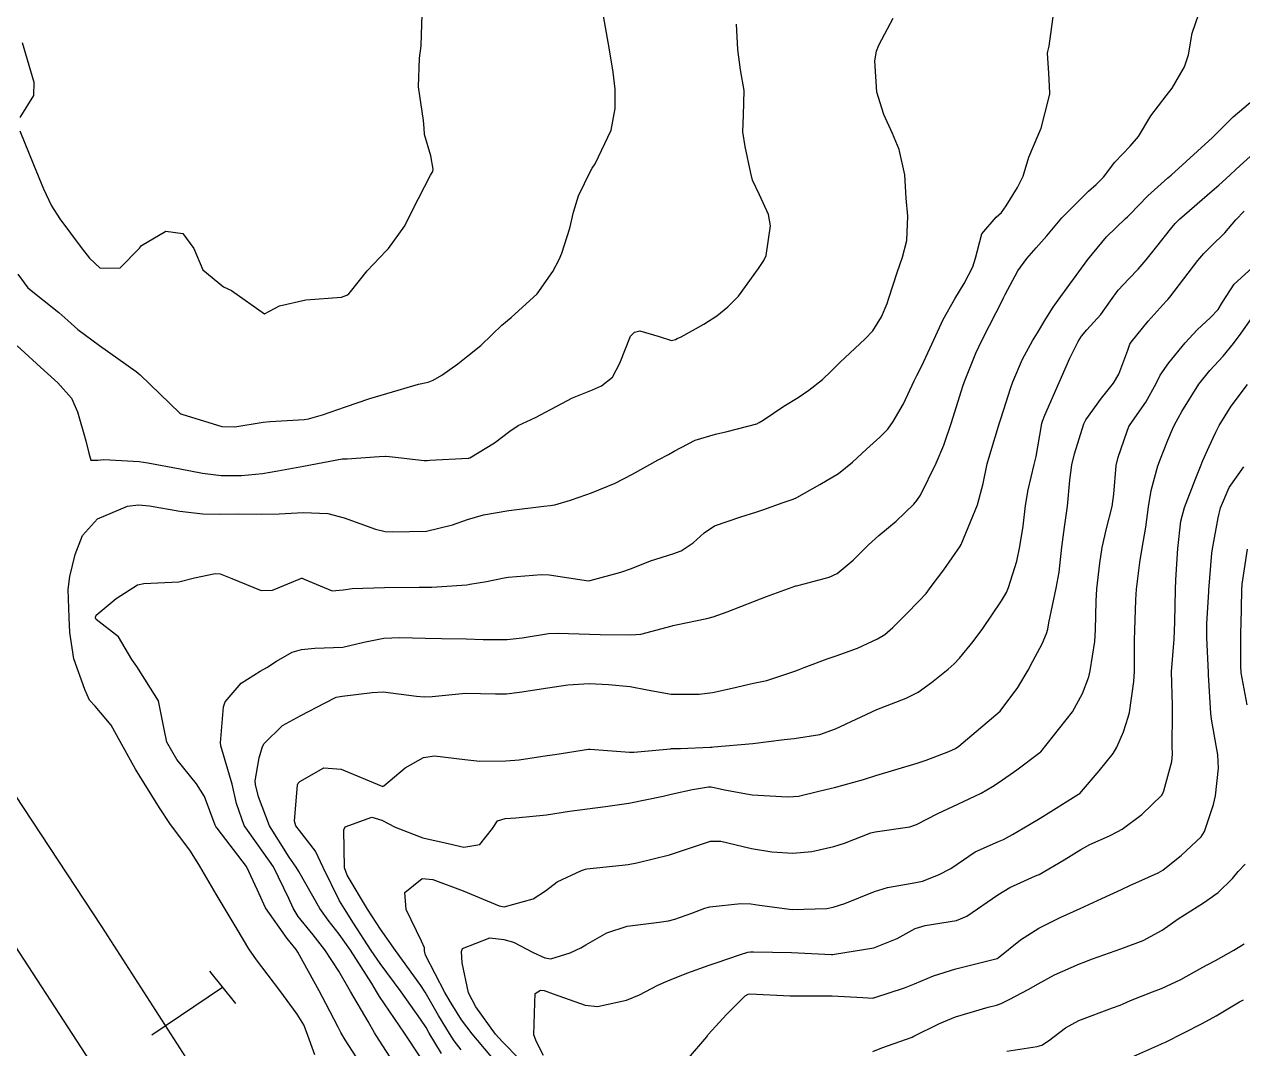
# Model space of a CAD drawing. Header units: metres. Extents: x 298520 to 308411, y 7433745 to 7450750.
# Drawn here: x 299978.7 to 300037.9, y 7449408.9 to 7449458.7 of the extents above; entities that cross this region are included whole.
import ezdxf

# ---------------------------------------------------------------- set-up
doc = ezdxf.new("R2010")
doc.units = ezdxf.units.M
doc.header["$LTSCALE"] = 10
for name, color, linetype in [('Curvas de Nivel 1m', 11, 'Continuous'), ('Curvas de Nivel 5m', 15, 'Continuous'), ('Linha Férrea', 251, 'TRACKS'), ('Pórtico', 62, 'Continuous')]:
    doc.layers.add(name, color=color, linetype=linetype)
doc.linetypes.add('TRACKS', pattern='A,0.15,[130,ltypeshp.shx,S=0.25,R=0,X=0,Y=0],0.15', length=0.3)

msp = doc.modelspace()

# ---------------------------------------------------------------- linework, layer by layer
at = {"layer": 'Curvas de Nivel 1m', "flags": 128}
for points, elevation in [([(299978.37, 7449446.579), (299978.849, 7449445.905), (299980.351, 7449444.715), (299980.792, 7449444.328), (299981.279, 7449443.876), (299982.332, 7449443.105), (299984.113, 7449441.842), (299984.311, 7449441.678), (299986.247, 7449439.82), (299986.292, 7449439.79), (299986.338, 7449439.773), (299988.284, 7449439.171), (299988.913, 7449439.154), (299990.287, 7449439.373), (299990.639, 7449439.415), (299992.289, 7449439.516), (299992.492, 7449439.545), (299993.173, 7449439.737), (299994.297, 7449440.126), (299995.485, 7449440.524), (299996.304, 7449440.772), (299997.852, 7449441.221), (299998.309, 7449441.327), (299998.565, 7449441.412), (299998.98, 7449441.663), (299999.757, 7449442.22), (300000.328, 7449442.673), (300000.867, 7449443.113), (300001.429, 7449443.639), (300001.889, 7449444.093), (300002.351, 7449444.465), (300003.619, 7449445.611), (300004.374, 7449446.699), (300004.684, 7449447.293), (300004.82, 7449447.596), (300005.194, 7449448.8), (300005.377, 7449449.59), (300005.625, 7449450.384), (300006.212, 7449451.582), (300006.295, 7449451.72), (300006.436, 7449451.928), (300007.208, 7449453.569), (300007.409, 7449454.626), (300007.401, 7449455.566), (300007.305, 7449456.382), (300007.112, 7449457.571), (300006.804, 7449459.301)], 718), ([(299978.457, 7449453.531), (299979.129, 7449451.903), (299979.606, 7449450.713), (299979.996, 7449449.894), (299980.404, 7449449.262), (299981.451, 7449447.874), (299981.852, 7449447.342), (299982.373, 7449446.866), (299983.346, 7449446.877), (299984.287, 7449447.841), (299984.322, 7449447.902), (299984.385, 7449447.971), (299985.555, 7449448.668), (299986.394, 7449448.556), (299986.925, 7449447.812), (299987.356, 7449446.788), (299988.365, 7449445.964), (299988.748, 7449445.786), (299990.352, 7449444.645), (299991.085, 7449445.033), (299992.359, 7449445.328), (299994.097, 7449445.461), (299994.361, 7449445.549), (299994.461, 7449445.62), (299994.542, 7449445.718), (299995.343, 7449446.741), (299996.279, 7449447.701), (299996.328, 7449447.756), (299996.385, 7449447.821), (299997.173, 7449448.916), (299997.557, 7449449.683), (299998.43, 7449451.38), (299998.541, 7449451.559), (299998.565, 7449451.669), (299998.439, 7449452.324), (299998.142, 7449453.367), (299998.126, 7449453.675), (299998.091, 7449454.043), (299997.849, 7449455.68), (299997.889, 7449457.071), (299997.976, 7449457.678), (299997.989, 7449458.2), (299998.04, 7449459.677)], 717), ([(299995.345, 7449407.706), (299994.283, 7449409.363), (299994.07, 7449409.719), (299993.935, 7449409.968), (299993.337, 7449411.119), (299993.009, 7449411.734), (299991.981, 7449413.611), (299991.892, 7449413.751), (299991.466, 7449414.277), (299990.413, 7449415.766), (299990.016, 7449416.626), (299989.489, 7449417.775), (299988.051, 7449419.647), (299987.991, 7449419.73), (299987.961, 7449419.791), (299987.448, 7449421.181), (299987.047, 7449421.805), (299986.09, 7449422.98), (299985.614, 7449423.825), (299985.479, 7449424.456), (299985.205, 7449425.829), (299984.148, 7449427.508), (299983.899, 7449427.844), (299983.252, 7449428.941), (299982.172, 7449429.793), (299982.147, 7449429.87), (299982.146, 7449429.897), (299982.174, 7449430.004), (299983.139, 7449430.812), (299984.189, 7449431.465), (299984.487, 7449431.54), (299986.191, 7449431.613), (299986.958, 7449431.809), (299987.964, 7449432.026), (299988.196, 7449432.013), (299988.775, 7449431.784), (299990.187, 7449431.196), (299990.741, 7449431.211), (299992.042, 7449431.752), (299992.15, 7449431.794), (299992.194, 7449431.791), (299992.292, 7449431.749), (299993.647, 7449431.187), (299994.188, 7449431.23), (299994.615, 7449431.289), (299996.189, 7449431.336), (299997.869, 7449431.354), (299998.19, 7449431.352), (299998.499, 7449431.358), (300000.191, 7449431.478), (300000.342, 7449431.498), (300001.152, 7449431.64), (300002.009, 7449431.819), (300002.196, 7449431.847), (300003.827, 7449431.977), (300004.198, 7449431.958), (300006.104, 7449431.671), (300006.194, 7449431.675), (300007.679, 7449432.087), (300008.204, 7449432.266), (300009.123, 7449432.632), (300010.215, 7449432.977), (300010.615, 7449433.128), (300011.191, 7449433.52), (300011.736, 7449434.007), (300012.231, 7449434.337), (300013.523, 7449434.778), (300014.238, 7449435.006), (300014.593, 7449435.123), (300015.569, 7449435.467), (300016.064, 7449435.643), (300016.246, 7449435.723), (300017.359, 7449436.341), (300018.257, 7449436.889), (300018.945, 7449437.43), (300019.625, 7449438.067), (300020.281, 7449438.646), (300020.659, 7449439.035), (300020.92, 7449439.404), (300021.428, 7449440.273), (300021.943, 7449441.394), (300022.068, 7449441.64), (300022.32, 7449442.112), (300022.895, 7449443.382), (300023.355, 7449444.368), (300023.917, 7449445.367), (300024.371, 7449446.125), (300024.799, 7449446.935), (300024.917, 7449447.355), (300025.226, 7449448.526), (300025.924, 7449449.345), (300026.193, 7449449.565), (300026.418, 7449449.892), (300026.973, 7449450.789), (300027.241, 7449451.332), (300027.512, 7449452.259), (300027.967, 7449453.325), (300028.112, 7449453.669), (300028.479, 7449455.054), (300028.526, 7449455.276), (300028.533, 7449455.319), (300028.544, 7449455.38), (300028.493, 7449456.335), (300028.428, 7449457.321), (300028.435, 7449457.389), (300028.506, 7449457.654), (300028.74, 7449459.317)], 721), ([(299978.331, 7449443.083), (299979.641, 7449441.897), (299980.307, 7449441.287), (299980.973, 7449440.553), (299981.271, 7449439.875), (299981.667, 7449438.474), (299981.81, 7449437.867), (299981.92, 7449437.526), (299982.26, 7449437.53), (299982.546, 7449437.571), (299984.259, 7449437.462), (299984.691, 7449437.403), (299986.256, 7449437.109), (299987.344, 7449436.894), (299988.253, 7449436.783), (299989.246, 7449436.787), (299990.254, 7449436.886), (299991.011, 7449437.006), (299992.258, 7449437.239), (299994.136, 7449437.596), (299994.262, 7449437.603), (299994.379, 7449437.602), (299995.93, 7449437.703), (299996.238, 7449437.725), (299996.263, 7449437.724), (299996.573, 7449437.695), (299998.112, 7449437.523), (299998.261, 7449437.521), (299998.396, 7449437.534), (300000.263, 7449437.626), (300000.286, 7449437.627), (300000.332, 7449437.649), (300001.541, 7449438.371), (300002.283, 7449438.94), (300002.695, 7449439.216), (300003.525, 7449439.612), (300004.297, 7449440.01), (300005.328, 7449440.564), (300006.307, 7449440.954), (300006.744, 7449441.14), (300007.27, 7449441.57), (300007.64, 7449442.25), (300008.159, 7449443.562), (300008.345, 7449443.747), (300008.603, 7449443.814), (300009.552, 7449443.542), (300010.144, 7449443.345), (300010.332, 7449443.399), (300010.423, 7449443.438), (300010.622, 7449443.527), (300011.716, 7449444.142), (300012.349, 7449444.549), (300012.88, 7449444.977), (300013.395, 7449445.495), (300014.377, 7449446.841), (300014.627, 7449447.231), (300014.747, 7449447.476), (300014.965, 7449448.914), (300014.866, 7449449.475), (300014.422, 7449450.432), (300014.089, 7449451.145), (300013.997, 7449451.487), (300013.73, 7449452.775), (300013.618, 7449453.493), (300013.653, 7449454.304), (300013.673, 7449455.492), (300013.498, 7449456.5), (300013.366, 7449457.497), (300013.3, 7449458.719)], 719), ([(299996.997, 7449407.689), (299995.929, 7449409.338), (299995.713, 7449409.702), (299995.396, 7449410.248), (299994.534, 7449411.714), (299993.967, 7449412.69), (299993.292, 7449413.73), (299992.715, 7449414.464), (299991.999, 7449415.359), (299991.746, 7449415.753), (299991.539, 7449416.226), (299990.792, 7449417.762), (299990.043, 7449418.814), (299989.373, 7449419.777), (299988.998, 7449420.846), (299988.777, 7449421.783), (299988.238, 7449423.651), (299988.216, 7449423.789), (299988.363, 7449425.545), (299988.444, 7449425.787), (299989.229, 7449426.686), (299990.146, 7449427.277), (299990.466, 7449427.449), (299990.933, 7449427.762), (299991.705, 7449428.207), (299992.159, 7449428.335), (299992.806, 7449428.387), (299994.16, 7449428.446), (299995.187, 7449428.68), (299996.161, 7449428.886), (299996.943, 7449428.911), (299998.161, 7449428.875), (299998.957, 7449428.866), (300000.161, 7449428.844), (300000.991, 7449428.811), (300002.161, 7449428.817), (300002.884, 7449428.898), (300004.165, 7449429.099), (300004.634, 7449429.127), (300006.165, 7449429.076), (300006.675, 7449429.065), (300008.165, 7449429.04), (300008.646, 7449429.072), (300010.172, 7449429.484), (300010.209, 7449429.493), (300010.379, 7449429.528), (300011.858, 7449429.831), (300012.177, 7449429.921), (300012.848, 7449430.168), (300014.185, 7449430.674), (300014.758, 7449430.903), (300016.193, 7449431.421), (300016.225, 7449431.428), (300016.345, 7449431.458), (300017.802, 7449431.841), (300018.202, 7449432.026), (300018.974, 7449432.666), (300019.72, 7449433.418), (300020.228, 7449433.875), (300021.067, 7449434.569), (300021.92, 7449435.393), (300022.072, 7449435.564), (300022.247, 7449435.83), (300023.014, 7449437.379), (300023.386, 7449438.264), (300023.763, 7449439.368), (300024.311, 7449441.129), (300024.366, 7449441.305), (300024.384, 7449441.359), (300024.948, 7449442.733), (300025.229, 7449443.351), (300025.608, 7449444.083), (300026.252, 7449445.341), (300026.287, 7449445.417), (300026.365, 7449445.587), (300026.984, 7449446.726), (300027.417, 7449447.33), (300027.871, 7449447.845), (300028.4, 7449448.442), (300028.798, 7449448.924), (300029.128, 7449449.309), (300030.426, 7449450.604), (300030.792, 7449450.924), (300031.141, 7449451.283), (300031.703, 7449452.015), (300032.448, 7449452.795), (300032.843, 7449453.264), (300033.455, 7449454.269), (300034.201, 7449455.244), (300034.487, 7449455.614), (300035.089, 7449456.642), (300035.283, 7449457.232), (300035.463, 7449458.281), (300035.777, 7449459.227)], 722), ([(299978.576, 7449457.836), (299979.149, 7449455.903), (299979.121, 7449455.259), (299978.466, 7449454.182)], 717), ([(299997.921, 7449408.527), (299997.161, 7449409.688), (299995.951, 7449411.468), (299995.806, 7449411.701), (299995.575, 7449412.088), (299994.544, 7449413.714), (299993.991, 7449414.498), (299993.445, 7449415.176), (299993.044, 7449415.734), (299992.03, 7449417.545), (299991.902, 7449417.751), (299991.559, 7449418.233), (299990.593, 7449419.765), (299990.067, 7449421.162), (299989.917, 7449421.772), (299989.899, 7449421.948), (299990.092, 7449423.064), (299990.258, 7449423.611), (299990.343, 7449423.768), (299991.237, 7449424.633), (299992.117, 7449425.123), (299993.3, 7449425.732), (299993.847, 7449426.005), (299994.128, 7449426.062), (299995.593, 7449426.243), (299996.129, 7449426.278), (299997.744, 7449426.067), (299998.126, 7449426.029), (299998.504, 7449426.052), (300000.128, 7449426.2), (300001.584, 7449426.18), (300002.128, 7449426.175), (300002.758, 7449426.25), (300004.132, 7449426.474), (300005.111, 7449426.612), (300006.134, 7449426.669), (300007.079, 7449426.625), (300008.133, 7449426.532), (300008.957, 7449426.373), (300010.129, 7449426.162), (300011.486, 7449426.16), (300012.13, 7449426.24), (300013.089, 7449426.453), (300014.135, 7449426.69), (300014.785, 7449426.825), (300016.141, 7449427.278), (300016.273, 7449427.327), (300016.597, 7449427.455), (300017.714, 7449427.88), (300018.152, 7449428.018), (300019.191, 7449428.391), (300020.164, 7449428.843), (300020.51, 7449429.065), (300020.901, 7449429.403), (300021.538, 7449430.037), (300022.186, 7449430.691), (300022.518, 7449431.059), (300022.774, 7449431.384), (300023.382, 7449432.202), (300024.188, 7449433.37), (300024.201, 7449433.392), (300024.224, 7449433.429), (300025.025, 7449435.358), (300025.297, 7449436.398), (300025.495, 7449437.348), (300025.662, 7449437.956), (300026.086, 7449439.342), (300026.136, 7449439.5), (300026.299, 7449439.989), (300026.631, 7449441.015), (300026.738, 7449441.336), (300027.209, 7449442.447), (300027.695, 7449443.326), (300027.943, 7449443.72), (300028.349, 7449444.407), (300028.702, 7449444.971), (300028.941, 7449445.311), (300030.383, 7449447.29), (300031.299, 7449448.381), (300032.21, 7449449.272), (300032.321, 7449449.364), (300032.415, 7449449.453), (300033.31, 7449450.376), (300034.278, 7449451.252), (300034.434, 7449451.391), (300036.453, 7449453.22), (300037.459, 7449454.22), (300038.481, 7449455.097)], 723), ([(299998.959, 7449408.7), (299998.362, 7449409.674), (299998.21, 7449409.95), (299997.94, 7449410.369), (299996.994, 7449411.69), (299995.973, 7449413.07), (299995.54, 7449413.704), (299994.682, 7449415.027), (299994.25, 7449415.718), (299994.009, 7449416.107), (299993.202, 7449417.732), (299992.838, 7449418.535), (299992.051, 7449419.525), (299991.887, 7449419.752), (299991.821, 7449419.987), (299991.969, 7449421.751), (299991.996, 7449421.829), (299992.075, 7449421.921), (299993.239, 7449422.579), (299994.085, 7449422.513), (299996.034, 7449421.7), (299996.073, 7449421.682), (299996.099, 7449421.673), (299996.153, 7449421.699), (299997.19, 7449422.585), (299998.094, 7449423.088), (299998.614, 7449423.154), (300000.093, 7449422.984), (300000.826, 7449422.909), (300002.092, 7449422.91), (300002.742, 7449422.971), (300004.097, 7449423.173), (300004.466, 7449423.227), (300006.102, 7449423.488), (300006.191, 7449423.49), (300008.1, 7449423.343), (300008.311, 7449423.346), (300010.103, 7449423.508), (300010.121, 7449423.511), (300010.575, 7449423.525), (300012.031, 7449423.583), (300012.104, 7449423.59), (300012.196, 7449423.601), (300014.106, 7449423.765), (300015.62, 7449423.953), (300016.108, 7449424.003), (300017.36, 7449424.198), (300018.113, 7449424.472), (300020.123, 7449425.41), (300021.561, 7449425.963), (300022.132, 7449426.262), (300022.792, 7449426.728), (300023.6, 7449427.375), (300023.886, 7449427.633), (300024.151, 7449427.908), (300024.811, 7449428.712), (300025.273, 7449429.354), (300026.186, 7449430.689), (300026.43, 7449431.098), (300026.532, 7449431.337), (300026.929, 7449432.616), (300027.085, 7449433.331), (300027.235, 7449434.323), (300027.36, 7449435.329), (300027.481, 7449436.097), (300027.784, 7449437.325), (300027.876, 7449437.716), (300028.157, 7449439.321), (300028.186, 7449439.429), (300028.297, 7449439.717), (300028.988, 7449441.31), (300029.511, 7449442.488), (300029.911, 7449443.296), (300030.076, 7449443.555), (300030.341, 7449443.861), (300031.024, 7449444.612), (300031.493, 7449445.279), (300031.856, 7449445.788), (300032.374, 7449446.344), (300032.837, 7449446.807), (300033.221, 7449447.262), (300033.736, 7449447.913), (300034.406, 7449448.757), (300034.629, 7449449.027), (300034.848, 7449449.243), (300036.427, 7449450.618), (300036.747, 7449450.9), (300037.088, 7449451.213), (300037.792, 7449451.854), (300038.445, 7449452.432)], 724), ([(300001.916, 7449407.915), (300000.453, 7449409.645), (299999.94, 7449410.336), (299999.425, 7449411.136), (299999.124, 7449411.662), (299998.188, 7449413.468), (299998.133, 7449413.678), (299998.139, 7449413.832), (299997.988, 7449414.154), (299997.252, 7449415.688), (299997.184, 7449416.519), (299998.026, 7449417.193), (299998.548, 7449417.15), (300000.017, 7449416.6), (300001.773, 7449415.866), (300002.006, 7449415.826), (300003.413, 7449416.208), (300004.018, 7449416.605), (300004.581, 7449417.038), (300005.762, 7449417.583), (300005.964, 7449417.651), (300006.034, 7449417.663), (300007.753, 7449417.845), (300008.036, 7449417.883), (300008.451, 7449417.967), (300010.041, 7449418.352), (300010.923, 7449418.638), (300012.045, 7449419.013), (300012.542, 7449419.008), (300014.04, 7449418.653), (300015.016, 7449418.498), (300016.038, 7449418.433), (300016.971, 7449418.518), (300018.043, 7449418.76), (300018.557, 7449418.92), (300019.841, 7449419.413), (300020.053, 7449419.467), (300021.732, 7449419.717), (300022.057, 7449419.827), (300023.086, 7449420.357), (300024.067, 7449420.813), (300025.206, 7449421.353), (300025.755, 7449421.668), (300026.081, 7449421.883), (300026.937, 7449422.484), (300028.058, 7449423.32), (300028.082, 7449423.341), (300028.103, 7449423.361), (300029.634, 7449425.297), (300030.132, 7449426.185), (300030.433, 7449426.994), (300030.505, 7449427.286), (300030.724, 7449428.725), (300030.762, 7449429.284), (300030.799, 7449430.671), (300030.831, 7449431.284), (300030.965, 7449432.523), (300031.089, 7449433.281), (300031.301, 7449434.205), (300031.564, 7449435.277), (300031.642, 7449435.883), (300031.761, 7449437.275), (300031.86, 7449437.683), (300032.287, 7449438.887), (300032.387, 7449439.174), (300032.437, 7449439.269), (300033.212, 7449440.353), (300033.705, 7449441.256), (300033.907, 7449441.664), (300034.323, 7449442.27), (300035.118, 7449443.238), (300035.708, 7449443.864), (300036.352, 7449444.462), (300036.715, 7449444.859), (300036.932, 7449445.214), (300037.496, 7449446.084), (300038.38, 7449446.884)], 726), ([(300002.739, 7449408.435), (300001.929, 7449409.264), (300001.589, 7449409.633), (300000.631, 7449410.958), (300000.28, 7449411.647), (299999.975, 7449413.099), (299999.937, 7449413.651), (299999.984, 7449413.792), (300001.318, 7449414.309), (300001.989, 7449414.24), (300002.462, 7449414.097), (300003.417, 7449413.608), (300003.979, 7449413.342), (300004.28, 7449413.295), (300005.21, 7449413.588), (300005.732, 7449413.836), (300005.987, 7449413.979), (300007.004, 7449414.559), (300007.996, 7449414.882), (300009.541, 7449415.079), (300009.999, 7449415.143), (300010.306, 7449415.221), (300011.14, 7449415.519), (300011.768, 7449415.75), (300012.006, 7449415.817), (300013.511, 7449415.991), (300014.008, 7449415.969), (300014.428, 7449415.905), (300016.005, 7449415.691), (300017.703, 7449415.746), (300018.007, 7449415.81), (300018.568, 7449415.991), (300020.014, 7449416.561), (300020.653, 7449416.767), (300022.019, 7449417), (300022.341, 7449417.065), (300023.128, 7449417.379), (300023.721, 7449417.679), (300024.031, 7449417.894), (300024.907, 7449418.49), (300026.048, 7449418.99), (300026.292, 7449419.095), (300026.726, 7449419.333), (300027.553, 7449419.83), (300028.061, 7449420.134), (300029.934, 7449421.292), (300030.011, 7449421.354), (300030.075, 7449421.422), (300030.944, 7449422.428), (300031.61, 7449423.275), (300031.795, 7449423.584), (300032.113, 7449424.327), (300032.352, 7449425.036), (300032.405, 7449425.267), (300032.63, 7449426.774), (300032.651, 7449427.265), (300032.652, 7449428.779), (300032.671, 7449429.265), (300032.715, 7449430.737), (300032.749, 7449431.264), (300032.917, 7449432.551), (300033.023, 7449433.262), (300033.21, 7449434.279), (300033.342, 7449435.259), (300033.459, 7449436.05), (300033.794, 7449437.255), (300033.923, 7449437.599), (300034.282, 7449438.499), (300034.501, 7449439.035), (300034.603, 7449439.245), (300034.96, 7449439.901), (300035.786, 7449441.228), (300036.32, 7449441.889), (300036.958, 7449442.582), (300037.469, 7449443.209), (300037.842, 7449443.704), (300038.351, 7449444.417)], 727), ([(300003.923, 7449408.593), (300003.577, 7449409.253), (300003.447, 7449409.607), (300003.503, 7449411.162), (300003.514, 7449411.607), (300003.78, 7449411.779), (300003.955, 7449411.753), (300004.384, 7449411.596), (300005.948, 7449411.05), (300006.544, 7449410.976), (300007.95, 7449411.28), (300008.586, 7449411.551), (300009.48, 7449412.017), (300009.963, 7449412.221), (300010.897, 7449412.593), (300011.975, 7449412.986), (300012.363, 7449413.12), (300013.457, 7449413.495), (300013.853, 7449413.623), (300013.984, 7449413.64), (300014.132, 7449413.635), (300015.984, 7449413.596), (300017.917, 7449413.507), (300017.984, 7449413.509), (300018.068, 7449413.523), (300019.987, 7449413.825), (300021.115, 7449414.275), (300021.997, 7449414.761), (300022.472, 7449414.912), (300024.001, 7449415.164), (300024.501, 7449415.363), (300026.014, 7449416.407), (300026.595, 7449416.756), (300027.847, 7449417.322), (300027.971, 7449417.374), (300028.024, 7449417.4), (300029.229, 7449418.108), (300030.043, 7449418.61), (300030.485, 7449418.847), (300031.437, 7449419.276), (300031.851, 7449419.476), (300032.056, 7449419.6), (300033.014, 7449420.31), (300033.99, 7449421.251), (300034.022, 7449421.302), (300034.076, 7449421.452), (300034.462, 7449422.88), (300034.5, 7449423.244), (300034.492, 7449423.63), (300034.507, 7449425.244), (300034.499, 7449425.617), (300034.456, 7449427.245), (300034.58, 7449428.83), (300034.606, 7449429.243), (300034.611, 7449429.677), (300034.648, 7449431.243), (300034.662, 7449431.708), (300034.758, 7449433.242), (300034.913, 7449434.56), (300035.085, 7449435.237), (300035.599, 7449436.572), (300035.856, 7449437.226), (300035.973, 7449437.519), (300036.277, 7449438.191), (300036.608, 7449438.897), (300036.776, 7449439.215), (300037.361, 7449440.15), (300038.143, 7449441.202)], 728), ([(300010.972, 7449408.47), (300011.867, 7449409.511), (300011.891, 7449409.553), (300011.934, 7449409.61), (300012.834, 7449410.611), (300013.734, 7449411.492), (300013.867, 7449411.578), (300013.954, 7449411.594), (300015.912, 7449411.502), (300015.954, 7449411.502), (300017.892, 7449411.502), (300017.954, 7449411.498), (300019.443, 7449411.418), (300019.931, 7449411.388), (300019.953, 7449411.388), (300019.97, 7449411.393), (300020.028, 7449411.409), (300021.471, 7449411.884), (300021.963, 7449412.087), (300022.882, 7449412.468), (300023.974, 7449412.806), (300024.422, 7449412.918), (300025.983, 7449413.316), (300026.022, 7449413.34), (300027.107, 7449414.214), (300027.998, 7449414.786), (300029.048, 7449415.304), (300030.007, 7449415.74), (300031.067, 7449416.225), (300032.017, 7449416.664), (300032.428, 7449416.857), (300033.331, 7449417.257), (300033.804, 7449417.475), (300034.028, 7449417.61), (300034.947, 7449418.329), (300035.888, 7449419.222), (300036.056, 7449419.486), (300036.497, 7449420.788), (300036.589, 7449421.215), (300036.742, 7449422.565), (300036.705, 7449423.214), (300036.391, 7449424.947), (300036.358, 7449425.218), (300036.254, 7449427.106), (300036.248, 7449427.219), (300036.168, 7449428.91), (300036.165, 7449429.22), (300036.176, 7449429.577), (300036.27, 7449431.141), (300036.275, 7449431.219), (300036.411, 7449433.018), (300036.439, 7449433.218), (300036.724, 7449434.727), (300036.836, 7449435.214), (300037.261, 7449436.201), (300037.97, 7449437.203)], 729), ([(300026.452, 7449408.81), (300027.93, 7449409.03), (300028.15, 7449409.098), (300028.475, 7449409.315), (300029.303, 7449409.943), (300029.943, 7449410.299), (300031.584, 7449410.911), (300031.951, 7449411.047), (300032.107, 7449411.113), (300032.459, 7449411.265), (300033.524, 7449411.69), (300033.962, 7449411.856), (300034.913, 7449412.292), (300035.978, 7449412.896), (300036.191, 7449413.006), (300036.589, 7449413.214), (300037.481, 7449413.712), (300037.991, 7449414.021)], 731), ([(300032.615, 7449408.571), (300033.931, 7449409.139), (300034.006, 7449409.175), (300034.154, 7449409.247), (300035.942, 7449410.158), (300036.629, 7449410.53), (300037.762, 7449411.202), (300037.886, 7449411.268), (300037.954, 7449411.304)], 732)]:
    msp.add_lwpolyline(points, dxfattribs=dict(at, elevation=elevation))
at = {"layer": 'Curvas de Nivel 5m', "flags": 128}
for points, elevation in [([(299992.812, 7449408.626), (299992.401, 7449409.743), (299992.272, 7449410.081), (299991.942, 7449410.609), (299991.097, 7449411.759), (299989.975, 7449413.238), (299989.593, 7449413.774), (299989.028, 7449414.744), (299988.403, 7449415.786), (299988.013, 7449416.439), (299987.213, 7449417.802), (299986.757, 7449418.526), (299986.05, 7449419.481), (299985.786, 7449419.823), (299985.248, 7449420.641), (299984.508, 7449421.836), (299984.083, 7449422.509), (299983.333, 7449423.852), (299982.909, 7449424.656), (299982.12, 7449425.575), (299981.847, 7449425.873), (299981.625, 7449426.38), (299981.091, 7449427.881), (299980.897, 7449429.151), (299980.863, 7449429.883), (299980.818, 7449431.252), (299980.896, 7449431.883), (299981.146, 7449432.944), (299981.512, 7449433.877), (299982.231, 7449434.688), (299983.694, 7449435.304), (299984.238, 7449435.362), (299984.758, 7449435.315), (299986.235, 7449435.057), (299987.36, 7449434.929), (299988.234, 7449434.914), (299989.093, 7449434.922), (299990.234, 7449434.911), (299991.068, 7449434.929), (299992.235, 7449434.986), (299993.437, 7449434.934), (299994.233, 7449434.733), (299995.758, 7449434.175), (299996.227, 7449434.067), (299996.574, 7449434.043), (299998.227, 7449434.082), (299999.495, 7449434.392), (300000.233, 7449434.654), (300001.007, 7449434.871), (300002.237, 7449435.083), (300003.938, 7449435.303), (300004.24, 7449435.33), (300004.473, 7449435.365), (300005.24, 7449435.59), (300005.98, 7449435.848), (300006.247, 7449435.947), (300007.406, 7449436.414), (300008.256, 7449436.846), (300009.494, 7449437.542), (300009.995, 7449437.807), (300010.27, 7449437.974), (300011.288, 7449438.509), (300012.282, 7449438.802), (300012.858, 7449438.928), (300014.29, 7449439.305), (300014.414, 7449439.356), (300014.605, 7449439.477), (300015.609, 7449440.158), (300016.304, 7449440.583), (300016.825, 7449440.938), (300017.479, 7449441.448), (300017.91, 7449441.852), (300018.321, 7449442.274), (300019.566, 7449443.422), (300019.941, 7449443.813), (300020.349, 7449444.499), (300020.622, 7449445.144), (300020.716, 7449445.406), (300021.119, 7449446.659), (300021.371, 7449447.4), (300021.591, 7449448.202), (300021.631, 7449449.398), (300021.553, 7449450.268), (300021.482, 7449451.4), (300021.218, 7449452.629), (300020.89, 7449453.406), (300020.467, 7449454.329), (300020.12, 7449455.415), (300020.027, 7449456.946), (300020.114, 7449457.416), (300020.217, 7449457.703), (300020.516, 7449458.255), (300020.923, 7449459.01)], 720), ([(299999.925, 7449408.878), (299999.581, 7449409.307), (299999.349, 7449409.659), (299998.822, 7449410.547), (299998.163, 7449411.677), (299997.958, 7449412.003), (299996.734, 7449413.692), (299995.993, 7449414.731), (299995.36, 7449415.706), (299994.379, 7449417.365), (299994.239, 7449417.718), (299994.206, 7449419.564), (299994.276, 7449419.718), (299995.575, 7449420.188), (299996.056, 7449420.04), (299996.713, 7449419.693), (299998.048, 7449419.178), (299999.279, 7449418.895), (300000.044, 7449418.728), (300000.832, 7449418.855), (300001.434, 7449419.636), (300001.689, 7449420.001), (300002.058, 7449420.112), (300002.584, 7449420.148), (300004.06, 7449420.294), (300005.183, 7449420.468), (300006.063, 7449420.59), (300006.939, 7449420.696), (300008.066, 7449420.866), (300009.743, 7449421.208), (300010.07, 7449421.28), (300010.267, 7449421.332), (300011.162, 7449421.519), (300011.937, 7449421.65), (300012.075, 7449421.648), (300012.727, 7449421.503), (300014.071, 7449421.258), (300015.78, 7449421.174), (300016.07, 7449421.177), (300016.321, 7449421.207), (300017.301, 7449421.448), (300017.925, 7449421.592), (300018.076, 7449421.626), (300019.485, 7449422.015), (300020.085, 7449422.209), (300021.005, 7449422.485), (300022.094, 7449422.798), (300022.533, 7449422.949), (300023.624, 7449423.375), (300023.951, 7449423.525), (300024.106, 7449423.633), (300026.123, 7449425.34), (300026.977, 7449426.489), (300027.477, 7449427.327), (300027.712, 7449427.762), (300028.162, 7449428.61), (300028.383, 7449429.104), (300028.435, 7449429.316), (300028.489, 7449429.628), (300028.854, 7449431.31), (300028.985, 7449432.093), (300029.128, 7449433.306), (300029.254, 7449434.278), (300029.392, 7449435.303), (300029.51, 7449436.556), (300029.614, 7449437.3), (300029.732, 7449437.837), (300030.195, 7449439.291), (300030.295, 7449439.489), (300031.049, 7449440.539), (300031.63, 7449441.277), (300031.885, 7449441.707), (300032.329, 7449442.884), (300032.434, 7449443.167), (300032.491, 7449443.268), (300033.315, 7449444.293), (300034.187, 7449445.252), (300034.273, 7449445.341), (300034.365, 7449445.455), (300035.738, 7449447.23), (300036.03, 7449447.584), (300036.394, 7449447.946), (300037.04, 7449448.577), (300037.587, 7449449.208), (300037.993, 7449449.629)], 725), ([(300038.127, 7449425.638), (300037.846, 7449427.203), (300037.817, 7449427.534), (300037.83, 7449429.203), (300037.836, 7449429.543), (300037.868, 7449431.203), (300037.893, 7449431.506), (300038.144, 7449433.201)], 730), ([(300019.927, 7449408.79), (300020.37, 7449408.964), (300021.565, 7449409.394), (300021.839, 7449409.486), (300021.934, 7449409.528), (300023.171, 7449410.147), (300023.944, 7449410.472), (300025.545, 7449410.942), (300025.95, 7449411.05), (300026.168, 7449411.121), (300026.595, 7449411.334), (300027.484, 7449411.801), (300027.964, 7449412.08), (300028.766, 7449412.517), (300029.979, 7449413.056), (300030.154, 7449413.123), (300030.62, 7449413.29), (300031.988, 7449413.777), (300033.068, 7449414.184), (300033.997, 7449414.691), (300034.785, 7449415.238), (300036.011, 7449416.024), (300036.718, 7449416.511), (300037.42, 7449417.206), (300037.696, 7449417.535), (300038.033, 7449417.899)], 730)]:
    msp.add_lwpolyline(points, dxfattribs=dict(at, elevation=elevation))
at = {"layer": 'Linha Férrea', "flags": 128}
for points in [[(298729.261, 7450749.95), (298734.809, 7450730.65), (298742.343, 7450703.451), (298750.119, 7450676.237), (298757.889, 7450649.199), (298765.189, 7450623.712), (298769.985, 7450606.424), (298776.494, 7450583.287), (298783.055, 7450560.248), (298788.164, 7450542.214), (298793.821, 7450521.584), (298798.125, 7450506.606), (298804.386, 7450484.418), (298809.295, 7450466.837), (298814.551, 7450448.858), (298819.559, 7450431.225), (298826.267, 7450408.649), (298831.926, 7450389.314), (298837.135, 7450370.779), (298842.092, 7450352.398), (298847.802, 7450331.823), (298852.149, 7450316.412), (298858.34, 7450294.769), (298862.969, 7450278.965), (298867.952, 7450260.088), (298870.924, 7450249.95), (298873.722, 7450238.982), (298878.355, 7450222.697), (298882.025, 7450210.358), (298885.603, 7450197.651), (298890.189, 7450181.049), (298894.637, 7450166.006), (298898.995, 7450149.812), (298904.361, 7450131.79), (298908.122, 7450117.709), (298911.93, 7450103.946), (298916.104, 7450089.039), (298920.554, 7450073.399), (298923.212, 7450064.319), (298926.468, 7450052.577), (298930.321, 7450038.956), (298934.723, 7450023.223), (298938.252, 7450011.622), (298941.509, 7449999.193), (298944.399, 7449989.651), (298947.701, 7449977.682), (298952.335, 7449961.49), (298956.967, 7449946.581), (298961.92, 7449929.017), (298965.909, 7449915.258), (298970.082, 7449900.905), (298973.936, 7449887.787), (298977.788, 7449874.853), (298981.549, 7449862.469), (298986.366, 7449847.197), (298989.852, 7449836.37), (298994.575, 7449822.337), (298999.437, 7449807.292), (299004.068, 7449794.269), (299008.7, 7449781.657), (299013.057, 7449770.328), (299018.285, 7449757.718), (299022.322, 7449748.037), (299026.817, 7449737.63), (299031.861, 7449726.852), (299036.814, 7449716.896), (299043.096, 7449705.205), (299047.821, 7449696.534), (299054.335, 7449685.572), (299060.664, 7449675.852), (299069.469, 7449663.104), (299077.541, 7449652.872), (299085.429, 7449643.336), (299089.832, 7449637.784), (299098.728, 7449628.561), (299107.993, 7449618.793), (299117.442, 7449610.031), (299127.077, 7449601.223), (299138.453, 7449591.782), (299150.409, 7449582.651), (299162.779, 7449573.982), (299174.004, 7449567.002), (299185.962, 7449560.295), (299199.698, 7449553.222), (299213.253, 7449547.024), (299227.033, 7449541.5), (299241.999, 7449536.525), (299258.424, 7449531.831), (299277.224, 7449527.814), (299295.935, 7449525.032), (299311.589, 7449523.57), (299326.876, 7449522.883), (299340.975, 7449522.747), (299353.572, 7449523.111), (299369.274, 7449524.069), (299382.826, 7449525.211), (299396.609, 7449526.717), (299414.178, 7449529.501), (299430.969, 7449532.603), (299440.142, 7449534.839), (299451.094, 7449537.487), (299469.666, 7449542.917), (299486.963, 7449547.755), (299510.376, 7449554.83), (299531.414, 7449561.037), (299544.903, 7449564.894), (299559.186, 7449569.068), (299590.197, 7449576.665), (299616.417, 7449582.259), (299645.03, 7449585.805), (299675.251, 7449587.635), (299705.522, 7449586.259), (299732.882, 7449582.825), (299762.581, 7449576.088), (299791.888, 7449566.944), (299816.217, 7449556.896), (299840.774, 7449544.781), (299859.676, 7449534.387), (299878.529, 7449521.308), (299897.376, 7449507.135), (299919.538, 7449486.991), (299927.658, 7449478.626), (299947.133, 7449456.962), (299961.499, 7449437.961), (299971.137, 7449424.784), (299981.869, 7449408.322), (299997.595, 7449383.682), (300016.228, 7449354.96), (300035.864, 7449324.687), (300055.136, 7449295.587), (300073.232, 7449268.397), (300085.868, 7449249.95), (300089.501, 7449244.778), (300101.211, 7449227.647), (300111.197, 7449214.14), (300124.752, 7449194.736), (300135.909, 7449179.759), (300148.296, 7449162.129), (300160.805, 7449144.566), (300173.129, 7449128.481), (300185.523, 7449112.088), (300198.402, 7449095.758), (300207.462, 7449083.98), (300220.094, 7449068.515), (300233.468, 7449051.744), (300246.778, 7449035.349), (300263.478, 7449015.076), (300277.526, 7448998.444), (300292.814, 7448981.501), (300306.688, 7448964.856), (300324.623, 7448944.393), (300340.398, 7448926.517), (300357.9, 7448907.843), (300372.755, 7448891.817), (300392.041, 7448871.054), (300410.717, 7448852.066), (300427.475, 7448834.137), (300439.245, 7448822.858), (300454.898, 7448806.525), (300473.448, 7448788.164), (300493.111, 7448768.808), (300511.705, 7448749.95), (300518.198, 7448743.612), (300525.672, 7448735.984), (300530.889, 7448730.361), (300538.141, 7448723.284), (300543.771, 7448717.624), (300548.924, 7448711.903), (300554.778, 7448706.093), (300562.444, 7448698.573), (300570.483, 7448690.198), (300580.06, 7448680.508), (300590.013, 7448670.628), (300599.102, 7448661.391), (300608.565, 7448651.702), (300616.68, 7448643.32), (300625.581, 7448633.859), (300633.62, 7448625.859), (300641.21, 7448617.858), (300649.582, 7448609.897), (300659.386, 7448599.72), (300667.387, 7448591.231), (300676.098, 7448582.784), (300683.871, 7448574.669), (300691.725, 7448567.153), (300703.33, 7448554.876), (300711.744, 7448546.351), (300718.093, 7448539.767), (300726.506, 7448530.983), (300733.153, 7448523.695), (300741.152, 7448514.418), (300747.426, 7448507.242), (300750.054, 7448504.018), (300758.169, 7448493.99), (300764.854, 7448485.238), (300772.251, 7448475.55), (300781.114, 7448462.855), (300788.178, 7448452.147), (300795.99, 7448439.115), (300802.712, 7448427.661), (300809.137, 7448414.665), (300814.959, 7448402.42), (300819.763, 7448391.601), (300824.722, 7448378.533), (300829.079, 7448366.59), (300833.249, 7448353.858), (300836.592, 7448342.438), (300839.822, 7448330.572), (300842.678, 7448317.912), (300845.758, 7448304.202), (300848.387, 7448291.169), (300849.927, 7448279.903), (300851.843, 7448266.756), (300852.632, 7448254.174), (300852.974, 7448249.95), (300853.718, 7448237.64), (300853.896, 7448226.066), (300854.164, 7448215.145), (300853.836, 7448203.832), (300853.598, 7448192.905), (300852.795, 7448182.25), (300851.991, 7448170.79), (300850.801, 7448159.302), (300849.223, 7448146.768), (300848.151, 7448135.486), (300846.96, 7448124.114), (300845.442, 7448113.546), (300844.222, 7448102.204), (300842.288, 7448090.385), (300840.978, 7448078.33), (300839.608, 7448068.386), (300838.209, 7448056.39), (300836.541, 7448045.166), (300835.023, 7448032.665), (300833.535, 7448020.341), (300832.284, 7448009.205), (300831.094, 7447998.637), (300829.874, 7447985.926), (300828.432, 7447973.713), (300826.546, 7447955.639), (300825.162, 7447943.391), (300824.986, 7447942.247), (300823.836, 7447930.96), (300822.657, 7447919.829), (300821.593, 7447909.075), (300820.243, 7447895.408), (300819.533, 7447885.934), (300818.679, 7447872.07), (300818.298, 7447858.799), (300817.927, 7447851.916), (300817.786, 7447841.862), (300817.933, 7447833.489), (300818.516, 7447815.843), (300820.361, 7447795.876), (300822.449, 7447776.733), (300825.922, 7447758.996), (300827.722, 7447750.217), (300828.687, 7447743.229), (300830.467, 7447731.539), (300833.751, 7447711.152), (300838.977, 7447681.969), (300842.161, 7447664.851), (300846.249, 7447643.566), (300856.898, 7447587.933), (300861.3, 7447564.706), (300863.731, 7447552.015), (300867.081, 7447534.8), (300870.251, 7447518.153), (300879.139, 7447471.406), (300882.717, 7447452.426), (300886.196, 7447433.436), (300890.621, 7447408.952), (300893.065, 7447393.996), (300894.895, 7447382.534), (300896.018, 7447374.923), (300897.056, 7447367.88), (300898.671, 7447355.202), (300899.884, 7447344.173), (300901.155, 7447328.57), (300902.425, 7447306.17), (300902.632, 7447290.927), (300902.643, 7447274.906), (300901.209, 7447249.806), (300899.894, 7447235.454), (300897.424, 7447214.973), (300896.24, 7447207.108, -0.017609), (300893.245, 7447191.067), (300890.79, 7447180.008), (300886.347, 7447162.337), (300883.122, 7447151.267), (300877.521, 7447133.871), (300873.858, 7447123.752), (300865.532, 7447103.056), (300859.822, 7447090.388), (300850.503, 7447071.406), (300846.315, 7447063.106), (300836.805, 7447045.834), (300827.664, 7447031.197), (300815.395, 7447013.014), (300803.069, 7446996.228), (300792.968, 7446983.245), (300781.446, 7446969.292), (300759.63, 7446945.435), (300748.36, 7446933.669), (300737.301, 7446922.447), (300720.178, 7446905.644), (300707.821, 7446893.561), (300697.057, 7446883.028), (300686.376, 7446872.224), (300676.506, 7446862.329), (300660.145, 7446845.845), (300651.989, 7446837.638), (300637.917, 7446823.835), (300624.102, 7446810.419), (300614.955, 7446801.573), (300610.107, 7446796.538), (300599.124, 7446785.64, 0.017844), (300588.776, 7446774.611), (300582.973, 7446768.596), (300572.807, 7446757.15), (300570.635, 7446754.423, -0.018804), (300566.868, 7446749.902, -0.021463), (300565.197, 7446747.771, 0.014089), (300560.744, 7446742.236), (300556.818, 7446737.065), (300549.018, 7446726.402), (300544.903, 7446720.152), (300542.989, 7446717.435), (300540.702, 7446714.014), (300534.516, 7446704.131), (300528.813, 7446694.775), (300525.37, 7446688.688), (300519.775, 7446678.443, 0.017217), (300513.559, 7446666.068), (300510.115, 7446659.471), (300505.35, 7446648.44), (300501.39, 7446638.953, 0.017957), (300498.447, 7446631.125), (300492.383, 7446614.647), (300488.086, 7446600.958), (300484.889, 7446590.082), (300482.448, 7446580.533), (300479.028, 7446566.174), (300474.999, 7446546.195), (300472.245, 7446530.076), (300469.723, 7446510.133), (300467.649, 7446494.09), (300465.343, 7446472.628), (300462.509, 7446448.283), (300460.589, 7446427.75), (300458.173, 7446403.459), (300455.716, 7446377.743), (300453.679, 7446357.578), (300451.179, 7446331.957), (300448.408, 7446302.907), (300446.096, 7446278.461), (300443.948, 7446255.986), (300443.327, 7446249.95), (300441.921, 7446236.026), (300439.714, 7446214.959), (300437.145, 7446189.663), (300434.772, 7446164.489), (300432.986, 7446145.942), (300427.675, 7446092.019), (300425.457, 7446069.071), (300422.052, 7446034.05), (300420.454, 7446017.74), (300416.946, 7445981.751), (300414.159, 7445952.95), (300410.686, 7445916.311), (300408.437, 7445891.812), (300405.718, 7445868.171), (300403.766, 7445842.739), (300401.654, 7445818.651), (300400.337, 7445806.143), (300399.876, 7445801.282), (300399.266, 7445794.558)], [(298905.363, 7450145.031), (298910.207, 7450124.873), (298915.002, 7450108.012), (298921.739, 7450085.266), (298926.98, 7450064.83), (298931.003, 7450051.742), (298934.224, 7450039.953), (298937.65, 7450027.983), (298940.458, 7450017.786), (298943.206, 7450008.624), (298945.866, 7449998.811), (298948.85, 7449988.084), (298952.218, 7449977.183), (298954.849, 7449967.637), (298957.892, 7449956.733), (298961.763, 7449943.848), (298964.896, 7449932.558), (298968.973, 7449920.293), (298972.372, 7449908.382), (298975.8, 7449896.208), (298979.287, 7449884.682), (298982.035, 7449875.079), (298985.463, 7449863.464), (298988.891, 7449853.475), (298994.252, 7449836.792), (298999.642, 7449820.007), (299004.122, 7449806.223), (299009.577, 7449791.55), (299017.072, 7449771.922), (299023.852, 7449755.78), (299031.351, 7449735.099), (299042.615, 7449714.768), (299049.157, 7449702.257), (299057.947, 7449687.795), (299067.128, 7449674.025), (299074.388, 7449663.764), (299083.266, 7449652.271), (299093.226, 7449640.21), (299104.865, 7449628.3), (299116.059, 7449616.929), (299127.188, 7449606.965), (299134.846, 7449600.398), (299146.061, 7449590.999), (299159.8, 7449581.134), (299172.881, 7449572.672), (299188.754, 7449563.553), (299203.487, 7449555.781), (299219.692, 7449548.782), (299229.285, 7449544.979), (299249.695, 7449538.196), (299264.418, 7449534.22), (299286.841, 7449530.183), (299305.276, 7449527.832), (299319.472, 7449527.113), (299340.209, 7449526.73), (299362.575, 7449527.496), (299380.335, 7449528.889), (299402.027, 7449531.43), (299418.393, 7449534.55), (299439.271, 7449538.773), (299455.546, 7449542.61), (299468.219, 7449546.447), (299486.071, 7449551.679), (299502.678, 7449556.429), (299521.873, 7449562.476), (299544.903, 7449569.511), (299558.765, 7449572.874), (299572.65, 7449576.475), (299589.389, 7449580.647), (299603.615, 7449583.903), (299623.713, 7449587.445), (299640.449, 7449589.67), (299657.813, 7449590.983), (299675.925, 7449591.554), (299694.255, 7449591.042), (299708.541, 7449590.126), (299722.182, 7449588.244), (299738.919, 7449585.56), (299759.653, 7449580.821), (299775.25, 7449576.474), (299786.436, 7449572.94), (299797.015, 7449569.282), (299807.003, 7449565.52), (299816.424, 7449561.561), (299823.596, 7449557.979), (299834.148, 7449553.022), (299842.943, 7449548.641), (299850.946, 7449544.045), (299857.58, 7449540.07), (299867.592, 7449534.039), (299879.685, 7449526.144), (299888.765, 7449519.647), (299901.686, 7449509.708), (299911.305, 7449500.703), (299920.635, 7449492.515), (299928.708, 7449484.626), (299935.814, 7449476.733), (299943.925, 7449467.258), (299951.104, 7449459.003), (299957.671, 7449450.784), (299963.484, 7449442.67), (299970.77, 7449432.303), (299976.475, 7449423.904), (299982.432, 7449414.862), (299988.891, 7449404.85), (299995.852, 7449394.443), (300002.312, 7449383.928), (300010.887, 7449370.223), (300018.781, 7449358.239), (300026.569, 7449345.892), (300033.388, 7449335.88), (300041.176, 7449324.037), (300049.358, 7449311.838), (300057.288, 7449299.745), (300065.47, 7449287.364), (300073.508, 7449275.701), (300081.011, 7449264.541), (300090.196, 7449251.298), (300091.164, 7449249.95), (300100.525, 7449236.167), (300109.403, 7449223.951), (300117.162, 7449213.187), (300127.336, 7449198.457), (300139.6, 7449181.446), (300149.952, 7449166.72), (300159.813, 7449153.466), (300168.75, 7449141.382), (300179.779, 7449126.346), (300190.932, 7449112.414), (300203.876, 7449095.222), (300217.308, 7449078.587), (300230.374, 7449062.005), (300242.887, 7449046.162), (300256.877, 7449029.774), (300272.777, 7449010.921), (300288.309, 7448992.868), (300306.303, 7448971.97), (300322.512, 7448953.54), (300337.055, 7448937.024), (300349.196, 7448923.521), (300363.433, 7448907.803), (300372.178, 7448898.27), (300387.649, 7448881.624), (300402.322, 7448866.086), (300417.298, 7448851.105), (300428.763, 7448838.962), (300440.716, 7448827.379), (300454.398, 7448813.148), (300467.461, 7448800.639), (300481.638, 7448785.533), (300502.227, 7448765.254), (300514.06, 7448753.852), (300517.826, 7448749.95), (300528.275, 7448738.976), (300540.783, 7448726.333), (300551.364, 7448715.261), (300568.358, 7448698.083), (300580.431, 7448686.447), (300591.073, 7448675.242), (300605.822, 7448659.996), (300619.827, 7448645.871), (300631.531, 7448633.85), (300641.93, 7448623.388), (300651.196, 7448614.132), (300663.21, 7448601.736), (300675.654, 7448588.967), (300686.366, 7448579.136), (300697.132, 7448567.001), (300714.307, 7448549.82), (300728.065, 7448535.254), (300742.189, 7448519.954), (300754.02, 7448506), (300763.608, 7448493.67), (300772.134, 7448482.969), (300781.594, 7448469.905), (300789.873, 7448457.453), (300798.087, 7448444.138), (300806.367, 7448430.378), (300809.353, 7448423.731), (300815.826, 7448410.715), (300822.176, 7448396.83), (300827.777, 7448382.459), (300832.26, 7448369.325), (300838.297, 7448352.647), (300842.655, 7448335.903), (300846.951, 7448318.72), (300850.061, 7448305.153), (300853.485, 7448286.05), (300855.912, 7448269.922), (300857.341, 7448249.95), (300858.33, 7448231.606), (300857.942, 7448206.205), (300856.925, 7448178.368), (300854.333, 7448156.855), (300851.333, 7448129.708), (300849.095, 7448108.502), (300845.739, 7448085.317), (300843.044, 7448064.17), (300840.396, 7448043.097), (300838.567, 7448030.951), (300837.041, 7448016.016), (300835.11, 7447994.958), (300832.975, 7447975.28), (300830.738, 7447953.623), (300829.108, 7447937.188), (300828.366, 7447933.435), (300827.045, 7447924.743), (300825.629, 7447910.191), (300824.268, 7447895.589), (300822.966, 7447881.617), (300821.953, 7447863.074), (300821.73, 7447846.352), (300821.738, 7447838.346), (300822.298, 7447822.796), (300823.264, 7447806.625), (300824.128, 7447792.391), (300826.211, 7447777.691), (300829.715, 7447760.435), (300831.501, 7447751.07), (300833.495, 7447738.255), (300836.415, 7447720.056), (300862.711, 7447579.549), (300879.787, 7447489.912), (300882.904, 7447473.371), (300886.736, 7447453.399), (300891.84, 7447425.61), (300894.824, 7447408.419), (300897.501, 7447392.308), (300900.259, 7447374.699), (300902.627, 7447356.768), (300903.989, 7447344.999), (300904.86, 7447335.88), (300905.847, 7447322.28), (300906.291, 7447313.022), (300906.573, 7447308.418), (300906.759, 7447298.893), (300906.88, 7447292.725, -0.006984), (300906.844, 7447284.829), (300906.695, 7447276.838), (300906.36, 7447267.883), (300905.744, 7447256.667), (300905.23, 7447249.95), (300904.292, 7447239.525), (300903.012, 7447227.25), (300901.034, 7447212.309), (300899.543, 7447202.921, -0.011988), (300897.909, 7447194.02), (300894.997, 7447180.769), (300891.356, 7447165.387), (300887.457, 7447151.115), (300883.301, 7447137.652), (300876.75, 7447119.219), (300874.099, 7447111.988), (300871.749, 7447106.138, -0.018309), (300868.914, 7447099.764, 0.011681), (300865.826, 7447093.061), (300860.469, 7447081.825), (300851.72, 7447064.422), (300846.208, 7447053.937), (300843.033, 7447048.479), (300836.89, 7447038.137), (300827.206, 7447022.921), (300821.11, 7447014.014), (300814.857, 7447005.089), (300809.628, 7446998.099), (300801.236, 7446986.884), (300791.122, 7446974.407), (300781.425, 7446962.969), (300774.943, 7446955.767), (300762.88, 7446942.762), (300751.299, 7446930.933), (300734.873, 7446914.565), (300727.949, 7446907.628), (300717.868, 7446897.443), (300705.6, 7446885.783), (300698.716, 7446879.048), (300668.127, 7446848.06), (300640.994, 7446821.407), (300627.442, 7446808.23), (300610.345, 7446790.697), (300597.443, 7446778.155), (300592.334, 7446772.486), (300571.229, 7446748.595), (300567.705, 7446744.65), (300564.743, 7446740.8), (300562.62, 7446737.769), (300551.356, 7446722.391), (300544.903, 7446712.981), (300541.869, 7446707.917), (300539.497, 7446704.103, 0.003437), (300530.37, 7446689.205, 0.010632), (300522.744, 7446675.931, 0.016565), (300518.05, 7446666.625, -0.011698), (300511.771, 7446653.868, 0.029635), (300510.132, 7446650.211), (300505.481, 7446638.898), (300500.314, 7446625.471), (300492.316, 7446601.197), (300488.229, 7446587.047), (300485.297, 7446575.185), (300482.347, 7446562.473), (300481.087, 7446556.089, 0.004599), (300479.148, 7446545.763), (300476.443, 7446530.265), (300474.645, 7446518.085), (300472.755, 7446502.987), (300471.297, 7446490.618), (300469.17, 7446472.092), (300467.901, 7446459.793), (300466.767, 7446449.806), (300465.445, 7446435.701), (300463.191, 7446412.592), (300462.659, 7446405.266), (300461.606, 7446397.228), (300459.608, 7446375.419), (300458.167, 7446361.3), (300456.938, 7446349.283), (300454.601, 7446324.341), (300452.383, 7446301.27), (300450.408, 7446280.731), (300448.612, 7446261.944), (300447.444, 7446249.79), (300445.943, 7446235.321), (300443.682, 7446213.965), (300443.009, 7446207.561), (300441.275, 7446189.511), (300439.198, 7446168.049), (300436.473, 7446140.607), (300434.029, 7446115.856), (300431.015, 7446085.098), (300427.797, 7446052.837), (300425.199, 7446025.415), (300423.636, 7446009.727), (300422.457, 7445994.573), (300421.615, 7445989.53), (300419.286, 7445963.664), (300415.807, 7445928.192), (300414.69, 7445917.527), (300413.782, 7445904.921), (300412.247, 7445888.391), (300411.949, 7445886.157), (300411.266, 7445881.618), (300410.692, 7445876.189), (300409.038, 7445857.286), (300407.606, 7445838.578), (300405.212, 7445812.517), (300404.532, 7445804.524), (300403.437, 7445794.141)]]:
    msp.add_lwpolyline(points, format="xyb", dxfattribs=at)
at = {"layer": 'Pórtico'}
for points in [[(299987.683, 7449412.694), (299988.946, 7449411.122)], [(299988.315, 7449411.907), (299984.88, 7449409.584)]]:
    msp.add_lwpolyline(points, dxfattribs=at)

doc.saveas('drawing.dxf')
